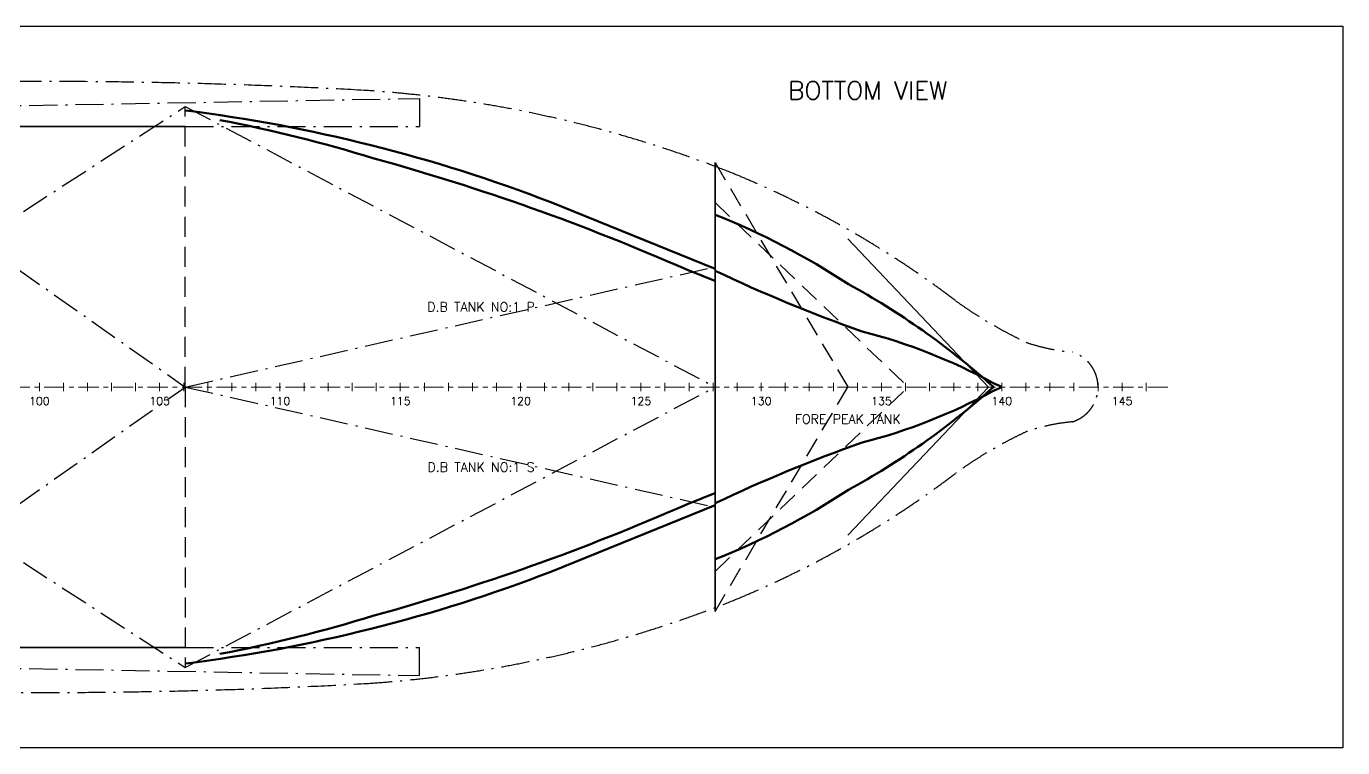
# Model space of a CAD drawing. Header units: millimetres. Extents: x -5000 to 92500, y -73000 to 27580.
# Drawn here: x 59675 to 92500, y -73000 to -55000 of the extents above; entities that cross this region are included whole.
import ezdxf
from ezdxf.enums import TextEntityAlignment as Align

# ---------------------------------------------------------------- set-up
doc = ezdxf.new("R2010")
doc.units = ezdxf.units.MM
for name, pattern in [('CENTER_S', [860, 500, -120, 120, -120]), ('DASHDOT_S', [1150, 700, -200, 50, -200]), ('DASHED_S', [750, 500, -250])]:
    doc.linetypes.add(name, pattern=pattern)
for name, color, linetype, lineweight in [('CENTER', 1, 'CENTER_S', 18), ('DASHDOT', 8, 'DASHDOT_S', 25), ('DASHED', 8, 'DASHED_S', 25), ('DETAIL', 9, 'Continuous', 13), ('FRAMES', 7, 'Continuous', 18), ('HULL', 7, 'Continuous', 50), ('STRUCT', 7, 'Continuous', 35), ('TEXT', 7, 'Continuous', 18)]:
    doc.layers.add(name, color=color, linetype=linetype, lineweight=lineweight)
doc.styles.add('ROMANS', font='romans.shx')
picture_1 = doc.add_image_def('image8.png', size_in_pixel=(4875, 900))

msp = doc.modelspace()

# ---------------------------------------------------------------- linework, layer by layer
at = {"layer": 'CENTER'}
msp.add_line((-1800, -64000), (88200, -64000), dxfattribs=at)
at = {"layer": 'DASHDOT'}
for p, q in [((52850, -56400), (63640, -64000)), ((52850, -57100), (69477, -56800)), ((52850, -64000), (63640, -57000)), ((63640, -57000), (76850, -64000)), ((69477, -56800), (69477, -57500)), ((63640, -57500), (69477, -57500)), ((63640, -64000), (76850, -61000)), ((52850, -71600), (63640, -64000)), ((52850, -64000), (63640, -71000)), ((63640, -71000), (76850, -64000)), ((63640, -64000), (76850, -67000)), ((63640, -70500), (69477, -70500)), ((69477, -71200), (69477, -70500)), ((52850, -70900), (69477, -71200))]:
    msp.add_line(p, q, dxfattribs=at)
for centre, radius, start, end in [((60085, -201522), 145145, 86.83434, 91.02056), ((66166, -86628), 30092, 68.3114, 86.3143), ((67995, -81363), 24525, 52.7317, 67.7354), ((89243, -52990), 10925, 234.1577, 245.0316), ((86192, -58273), 4877, 251.3391, 264.8843), ((85491, -64000), 909, 0, 72.9642), ((85491, -64000), 909, 287.0358, 360), ((86192, -69727), 4877, 95.1157, 108.6609), ((89243, -75010), 10925, 114.9684, 125.8423), ((67995, -46637), 24525, 292.2646, 307.2683), ((66166, -41372), 30092, 273.6857, 291.6886), ((60085, 73522), 145145, 268.97944, 273.16566)]:
    msp.add_arc(centre, radius, start, end, dxfattribs=at)
at = {"layer": 'DASHED'}
for p, q in [((63640, -64000), (63640, -57000)), ((76850, -58400), (80159, -64000)), ((76850, -59400), (81663, -64000)), ((63640, -64000), (63640, -71000)), ((76850, -69600), (80159, -64000)), ((76850, -68600), (81663, -64000))]:
    msp.add_line(p, q, dxfattribs=at)
at = {"layer": 'DETAIL'}
for p in [(80159, -60300), (80159, -67700)]:
    msp.add_line(p, (83668, -64000), dxfattribs=at)
at = {"layer": 'FRAMES'}
for p, q in [((60000, -64100), (60000, -63900)), ((60600, -64100), (60600, -63900)), ((61200, -64100), (61200, -63900)), ((61800, -64100), (61800, -63900)), ((62400, -64100), (62400, -63900)), ((63000, -64100), (63000, -63900)), ((63600, -64100), (63600, -63900)), ((64200, -64100), (64200, -63900)), ((64800, -64100), (64800, -63900)), ((65400, -64100), (65400, -63900)), ((66000, -64100), (66000, -63900)), ((66600, -64100), (66600, -63900)), ((67200, -64100), (67200, -63900)), ((67800, -64100), (67800, -63900)), ((68400, -64100), (68400, -63900)), ((69000, -64100), (69000, -63900)), ((69600, -64100), (69600, -63900)), ((70200, -64100), (70200, -63900)), ((70800, -64100), (70800, -63900)), ((71400, -64100), (71400, -63900)), ((72000, -64100), (72000, -63900)), ((72600, -64100), (72600, -63900)), ((73200, -64100), (73200, -63900)), ((73800, -64100), (73800, -63900)), ((74400, -64100), (74400, -63900)), ((75000, -64100), (75000, -63900)), ((75600, -64100), (75600, -63900)), ((76200, -64100), (76200, -63900)), ((76800, -64100), (76800, -63900)), ((77400, -64100), (77400, -63900)), ((78000, -64100), (78000, -63900)), ((78600, -64100), (78600, -63900)), ((79200, -64100), (79200, -63900)), ((79800, -64100), (79800, -63900)), ((80400, -64100), (80400, -63900)), ((81000, -64100), (81000, -63900)), ((81600, -64100), (81600, -63900)), ((82200, -64100), (82200, -63900)), ((82800, -64100), (82800, -63900)), ((83400, -64100), (83400, -63900)), ((84000, -64100), (84000, -63900)), ((84600, -64100), (84600, -63900)), ((85200, -64100), (85200, -63900)), ((85800, -64100), (85800, -63900)), ((86400, -64100), (86400, -63900)), ((87000, -64100), (87000, -63900)), ((87600, -64100), (87600, -63900))]:
    msp.add_line(p, q, dxfattribs=at)
at = {"layer": 'HULL'}
for p, q in [((72756, -59390), (76850, -61050)), ((72756, -68610), (76850, -66950))]:
    msp.add_line(p, q, dxfattribs=at)
for centre, radius, start, end in [((58856, -95429), 38627, 68.9081, 82.8852), ((57737, -92752), 36052, 72.889, 79.188), ((52966, -113865), 57658, 66.33955, 74.53042), ((69876, -77132), 18775, 56.7289, 68.1952), ((123071, 56016), 126140, 248.1404, 248.50476), ((93248, -26560), 38234, 244.6036, 250.5584), ((71050, -78123), 19021, 48.2244, 61.327), ((76996, -76341), 14172, 61.4326, 75.595), ((108696, -32662), 40023, 231.3916, 231.5348), ((108696, -95338), 40023, 128.4652, 128.6084), ((98819, -31785), 35460, 244.8931, 245.2976), ((98819, -96215), 35460, 114.7024, 115.1069), ((71050, -49877), 19021, 298.673, 311.7756), ((76996, -51659), 14172, 284.405, 298.5674), ((93248, -101440), 38234, 109.4416, 115.3964), ((69876, -50868), 18775, 291.8048, 303.2711), ((52966, -14135), 57658, 285.46958, 293.66045), ((123071, -184016), 126140, 111.49524, 111.8596), ((58856, -32571), 38627, 277.1148, 291.0919), ((57737, -35248), 36052, 280.812, 287.111)]:
    msp.add_arc(centre, radius, start, end, dxfattribs=at)
at = {"layer": 'STRUCT'}
for p, q in [((14400, -57500), (63640, -57500)), ((76850, -64000), (76850, -58400)), ((76850, -64000), (76850, -69600)), ((14400, -70500), (63640, -70500))]:
    msp.add_line(p, q, dxfattribs=at)

# ---------------------------------------------------------------- texts
at = {"layer": 'FRAMES', "style": 'ROMANS'}
for s, p in [('100', (60000, -64350)), ('105', (63000, -64350)), ('110', (66000, -64350)), ('115', (69000, -64350)), ('120', (72000, -64350)), ('125', (75000, -64350)), ('130', (78000, -64350)), ('135', (81000, -64350)), ('140', (84000, -64350)), ('145', (87000, -64350))]:
    msp.add_text(s, height=200, dxfattribs=at).set_placement(p, align=Align.MIDDLE_CENTER)
at = {"layer": 'TEXT', "style": 'ROMANS'}
for s, height, p in [('BOTTOM VIEW', 450, (80660, -56600)), ('D.B TANK NO:1 P', 230, (71013, -62000)), ('FORE PEAK TANK', 230, (80159, -64800)), ('D.B TANK NO:1 S', 230, (71013, -66000))]:
    msp.add_text(s, height=height, dxfattribs=at).set_placement(p, align=Align.MIDDLE_CENTER)

# ---------------------------------------------------------------- pictures from other files: only their frames are drawn
at = {"layer": '0-REFERENCE-IMAGE'}
image = msp.add_image(picture_1, insert=(-5000, -73000), size_in_units=(97500, 18000), dxfattribs=dict(at, fade=50))

doc.saveas('drawing.dxf')
